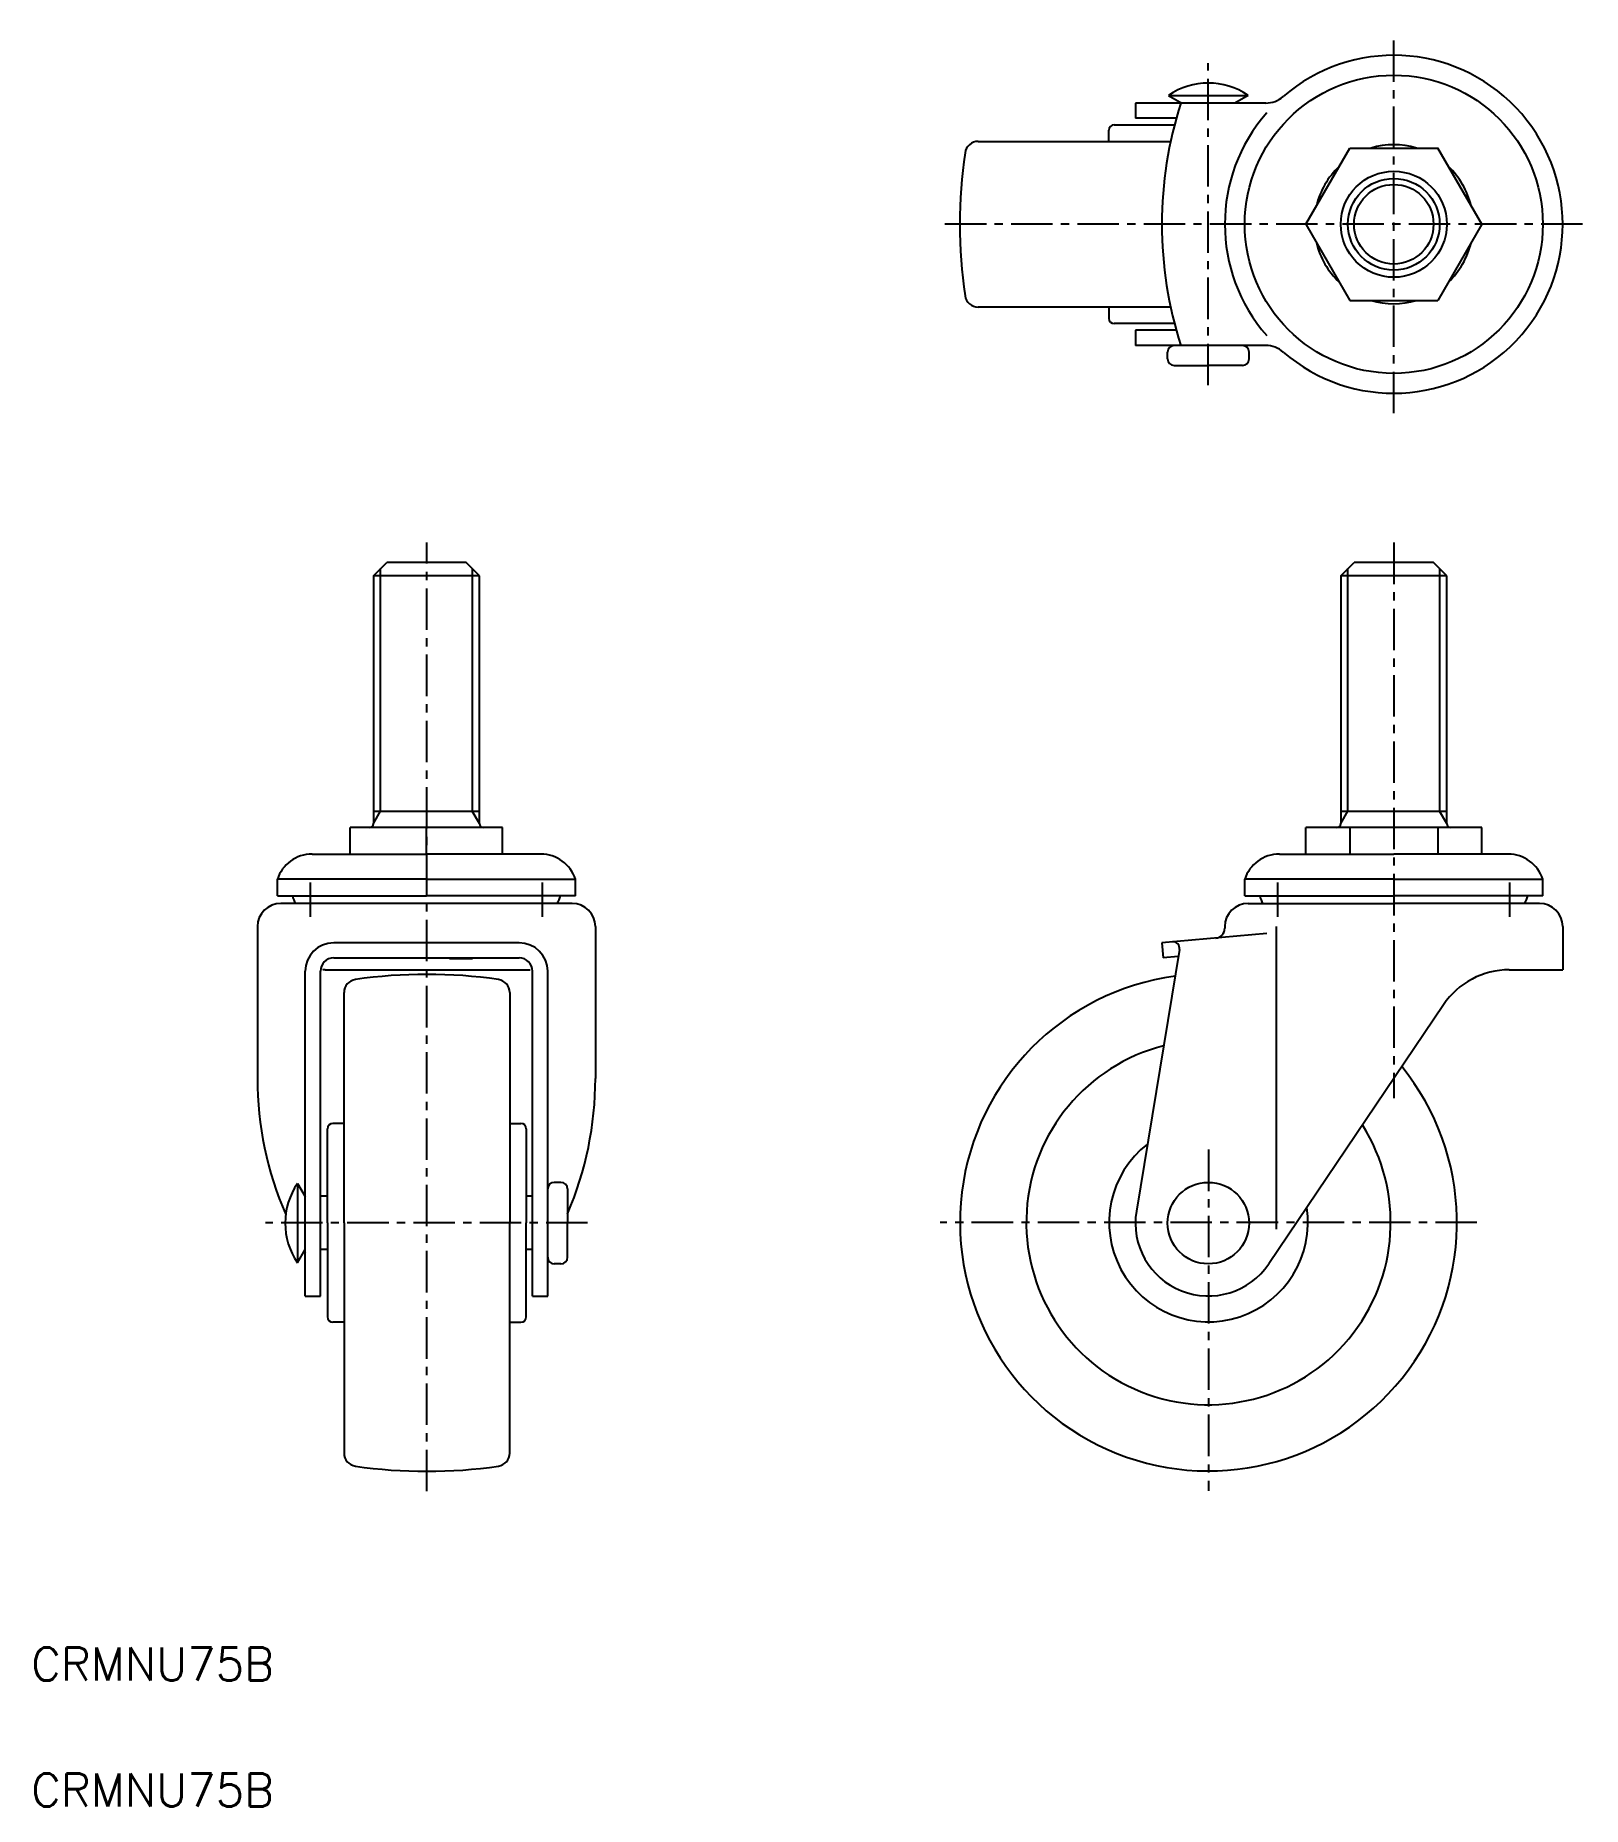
# Model space of a CAD drawing. Extents: x -14 to 219, y -6 to 261.
import ezdxf

# ---------------------------------------------------------------- set-up
doc = ezdxf.new("R2010")
doc.units = 0
doc.header["$LTSCALE"] = 5
doc.linetypes.add('CENTER', pattern=[2, 1.25, -0.25, 0.25, -0.25])
doc.layers.get('0').update_dxf_attribs({"linetype": 'CONTINUOUS'})
doc.layers.add('CENTER', color=1, linetype='CENTER')
doc.styles.get("Standard").update_dxf_attribs({"font": 'txt.shx'})

msp = doc.modelspace()

# ---------------------------------------------------------------- linework, layer by layer
at = {"color": 7, "linetype": 'CONTINUOUS'}
for p, q in [((156.695322, 252.393531), (168.695322, 252.393531)), ((156.695322, 252.393531), (158.695322, 251.238831)), ((168.695322, 252.393531), (166.695322, 251.238831)), ((151.695322, 251.238831), (151.695322, 248.938831)), ((171.383149, 251.238831), (151.695322, 251.238831)), ((157.867993, 248.938831), (151.695322, 248.938831)), ((147.695322, 245.438831), (147.695322, 247.138831)), ((148.495322, 247.938831), (157.600572, 247.938831)), ((127.954405, 245.438831), (157.011849, 245.438831)), ((177.416266, 232.938831), (184.055794, 244.438831)), ((184.055794, 244.438831), (197.33485, 244.438831)), ((203.974378, 232.938831), (197.33485, 244.438831)), ((177.416266, 232.938831), (184.055794, 221.438831)), ((203.974378, 232.938831), (197.33485, 221.438831)), ((157.011849, 220.438831), (127.954405, 220.438831)), ((147.695322, 220.438831), (147.695322, 218.738831)), ((184.055794, 221.438831), (197.33485, 221.438831)), ((157.600572, 217.938831), (148.495322, 217.938831)), ((151.695322, 216.938831), (151.695322, 214.638831)), ((157.867993, 216.938831), (151.695322, 216.938831)), ((171.383149, 214.638831), (151.695322, 214.638831)), ((156.545322, 212.638831), (156.545322, 213.638831)), ((157.545322, 211.638831), (162.695322, 211.638831)), ((167.845322, 211.638831), (162.695322, 211.638831)), ((168.845322, 212.638831), (168.845322, 213.638831)), ((36.679759, 179.893534), (38.679759, 181.893534)), ((50.679759, 181.893534), (38.679759, 181.893534)), ((52.679759, 179.893534), (50.679759, 181.893534)), ((182.695322, 179.893534), (184.695322, 181.893534)), ((196.695322, 181.893534), (184.695322, 181.893534)), ((198.695322, 179.893534), (196.695322, 181.893534)), ((36.679759, 179.893534), (36.679759, 142.493534)), ((52.679759, 179.893534), (36.679759, 179.893534)), ((52.679759, 142.493534), (52.679759, 179.893534)), ((198.695322, 179.893534), (182.695322, 179.893534)), ((182.695322, 179.893534), (182.695322, 142.493534)), ((198.695322, 142.493534), (198.695322, 179.893534)), ((36.679759, 144.368479), (52.679759, 144.368479)), ((182.695322, 144.368479), (198.695322, 144.368479)), ((33.179759, 137.893534), (33.179759, 141.893534)), ((56.179759, 141.893534), (33.179759, 141.893534)), ((44.679759, 137.893534), (44.679759, 141.893534)), ((56.179759, 137.893534), (56.179759, 141.893534)), ((177.416266, 137.893534), (177.416266, 141.893534)), ((203.974378, 141.893534), (177.416266, 141.893534)), ((184.055794, 141.893534), (184.055794, 137.893534)), ((197.33485, 141.893534), (197.33485, 137.893534)), ((203.974378, 137.893534), (203.974378, 141.893534)), ((27.410438, 137.893534), (44.679759, 137.893534)), ((61.94908, 137.893534), (44.679759, 137.893534)), ((173.426001, 137.893534), (190.695322, 137.893534)), ((207.964643, 137.893534), (190.695322, 137.893534)), ((22.179759, 131.593534), (22.179759, 134.093534)), ((44.679759, 134.093534), (22.179759, 134.093534)), ((44.679759, 134.093534), (67.179759, 134.093534)), ((67.179759, 131.593534), (67.179759, 134.093534)), ((190.695322, 134.093534), (168.195322, 134.093534)), ((168.195322, 131.593534), (168.195322, 134.093534)), ((190.695322, 134.093534), (213.195322, 134.093534)), ((213.195322, 131.593534), (213.195322, 134.093534)), ((22.179759, 131.593534), (44.679759, 131.593534)), ((67.179759, 131.593534), (44.679759, 131.593534)), ((168.195322, 131.593534), (190.695322, 131.593534)), ((213.195322, 131.593534), (190.695322, 131.593534)), ((66.679759, 130.437534), (22.679759, 130.437534)), ((168.695322, 130.437534), (190.695322, 130.437534)), ((212.695322, 130.437534), (190.695322, 130.437534)), ((19.179759, 126.937534), (19.179759, 104.038033)), ((70.179759, 126.937534), (70.179759, 104.038033)), ((171.511735, 125.890149), (155.695322, 124.506392)), ((165.195322, 126.937534), (165.195322, 126.712031)), ((172.936944, 126.937534), (172.936944, 81.286738)), ((216.195322, 126.937534), (216.195322, 120.437534)), ((58.679759, 124.506392), (30.679759, 124.506392)), ((158.344938, 123.485603), (151.841444, 83.984526)), ((155.695322, 124.506392), (155.89578, 122.215144)), ((29.379759, 120.437534), (59.979759, 120.437534)), ((30.679759, 122.215144), (58.679759, 122.215144)), ((48.143861, 122.127534), (51.629763, 122.127534)), ((51.587419, 122.215144), (51.629763, 122.127534)), ((158.168505, 122.413982), (155.89578, 122.215144)), ((208.137438, 120.437534), (216.195322, 120.437534)), ((26.379759, 71.197534), (26.379759, 120.206392)), ((28.679759, 71.197534), (28.679759, 120.215144)), ((60.679759, 71.197534), (60.679759, 120.215144)), ((62.979759, 71.197534), (62.979759, 120.206392)), ((32.246515, 82.241622), (32.246515, 116.982539)), ((57.246515, 116.982539), (57.246515, 82.241622)), ((198.188987, 115.147849), (171.814735, 76.046412)), ((29.746515, 82.241622), (29.746515, 96.441622)), ((32.246515, 97.241622), (30.546515, 97.241622)), ((57.246515, 97.241622), (58.946515, 97.241622)), ((59.746515, 96.441622), (59.746515, 82.241622)), ((64.979759, 88.347534), (63.979759, 88.347534)), ((25.225059, 88.197534), (25.225059, 76.197534)), ((25.225059, 88.197534), (26.379759, 86.197534)), ((29.746515, 86.241622), (28.679759, 86.241622)), ((60.679759, 86.241622), (59.746515, 86.241622)), ((65.979759, 87.347534), (65.979759, 82.197534)), ((29.746515, 82.241622), (29.746515, 68.041622)), ((32.246515, 82.241622), (32.246515, 47.500706)), ((57.246515, 47.500706), (57.246515, 82.241622)), ((59.746515, 68.041622), (59.746515, 82.241622)), ((65.979759, 77.047534), (65.979759, 82.197534)), ((25.225059, 76.197534), (26.379759, 78.197534)), ((29.746515, 78.241622), (28.679759, 78.241622)), ((60.679759, 78.241622), (59.746515, 78.241622)), ((64.979759, 76.047534), (63.979759, 76.047534)), ((26.379759, 71.197534), (28.679759, 71.197534)), ((60.679759, 71.197534), (62.979759, 71.197534)), ((32.246515, 67.241622), (30.546515, 67.241622)), ((57.246515, 67.241622), (58.946515, 67.241622))]:
    msp.add_line(p, q, dxfattribs=at)
at = {"color": 3, "linetype": 'CONTINUOUS'}
for p, q in [((37.762259, 144.368479), (37.762259, 180.976034)), ((51.597259, 180.976034), (51.597259, 144.368479)), ((183.777822, 144.368479), (183.777822, 180.976034)), ((197.612822, 180.976034), (197.612822, 144.368479)), ((36.679759, 142.493534), (37.762259, 144.368479)), ((52.679759, 142.493534), (51.597259, 144.368479)), ((182.695322, 142.493534), (183.777822, 144.368479)), ((198.695322, 142.493534), (197.612822, 144.368479))]:
    msp.add_line(p, q, dxfattribs=at)
at = {"color": 7, "linetype": 'CONTINUOUS'}
for points in [[(29.3798, 120.438, 0), (29.3771, 120.438, 0), (29.3745, 120.438, 0), (29.3719, 120.438, 0), (29.3693, 120.438, 0), (29.3667, 120.438, 0), (29.364, 120.438, 0), (29.3614, 120.437, 0), (29.3588, 120.437, 0), (29.3562, 120.437, 0), (29.3536, 120.437, 0), (29.3509, 120.437, 0), (29.3483, 120.437, 0), (29.3457, 120.437, 0), (29.3431, 120.437, 0), (29.3405, 120.437, 0), (29.3379, 120.437, 0), (29.3352, 120.437, 0), (29.3326, 120.437, 0), (29.33, 120.437, 0), (29.3274, 120.437, 0), (29.3248, 120.437, 0), (29.3221, 120.437, 0), (29.3195, 120.437, 0), (29.3169, 120.437, 0), (29.3143, 120.437, 0), (29.3117, 120.437, 0), (29.309, 120.437, 0), (29.3064, 120.437, 0), (29.3038, 120.437, 0), (29.3012, 120.437, 0), (29.2986, 120.437, 0), (29.2959, 120.437, 0), (29.2933, 120.437, 0), (29.2907, 120.436, 0), (29.2881, 120.436, 0), (29.2855, 120.436, 0), (29.2829, 120.436, 0), (29.2802, 120.436, 0), (29.2776, 120.436, 0), (29.275, 120.436, 0), (29.2724, 120.436, 0), (29.2698, 120.436, 0), (29.2671, 120.436, 0), (29.2645, 120.436, 0), (29.2619, 120.436, 0), (29.2593, 120.436, 0), (29.2567, 120.436, 0), (29.254, 120.435, 0), (29.2514, 120.435, 0), (29.2488, 120.435, 0), (29.2462, 120.435, 0), (29.2436, 120.435, 0), (29.241, 120.435, 0), (29.2383, 120.435, 0), (29.2357, 120.435, 0), (29.2331, 120.435, 0), (29.2305, 120.435, 0), (29.2279, 120.435, 0), (29.2252, 120.434, 0), (29.2226, 120.434, 0), (29.22, 120.434, 0), (29.2174, 120.434, 0), (29.2148, 120.434, 0), (29.2121, 120.434, 0), (29.2095, 120.434, 0), (29.2069, 120.434, 0), (29.2043, 120.433, 0), (29.2017, 120.433, 0), (29.1991, 120.433, 0), (29.1964, 120.433, 0), (29.1938, 120.433, 0), (29.1912, 120.433, 0), (29.1886, 120.433, 0), (29.186, 120.433, 0), (29.1833, 120.432, 0), (29.1807, 120.432, 0), (29.1781, 120.432, 0), (29.1755, 120.432, 0), (29.1729, 120.432, 0), (29.1703, 120.432, 0), (29.1676, 120.432, 0), (29.165, 120.431, 0), (29.1624, 120.431, 0), (29.1598, 120.431, 0), (29.1572, 120.431, 0), (29.1545, 120.431, 0), (29.1519, 120.431, 0), (29.1493, 120.431, 0), (29.1467, 120.43, 0), (29.1441, 120.43, 0), (29.1415, 120.43, 0), (29.1388, 120.43, 0), (29.1362, 120.43, 0), (29.1336, 120.43, 0), (29.131, 120.429, 0), (29.1284, 120.429, 0), (29.1257, 120.429, 0), (29.1231, 120.429, 0), (29.1205, 120.429, 0), (29.1179, 120.429, 0), (29.1153, 120.428, 0), (29.1127, 120.428, 0), (29.11, 120.428, 0), (29.1074, 120.428, 0), (29.1048, 120.428, 0), (29.1022, 120.427, 0), (29.0996, 120.427, 0), (29.097, 120.427, 0), (29.0943, 120.427, 0), (29.0917, 120.427, 0), (29.0891, 120.426, 0), (29.0865, 120.426, 0), (29.0839, 120.426, 0), (29.0812, 120.426, 0), (29.0786, 120.426, 0), (29.076, 120.425, 0), (29.0734, 120.425, 0), (29.0708, 120.425, 0), (29.0682, 120.425, 0), (29.0655, 120.425, 0), (29.0629, 120.424, 0), (29.0603, 120.424, 0), (29.0577, 120.424, 0), (29.0551, 120.424, 0), (29.0525, 120.423, 0), (29.0498, 120.423, 0), (29.0472, 120.423, 0), (29.0446, 120.423, 0)], [(59.9798, 120.438, 0), (59.9824, 120.438, 0), (59.985, 120.438, 0), (59.9876, 120.438, 0), (59.9902, 120.438, 0), (59.9929, 120.438, 0), (59.9955, 120.438, 0), (59.9981, 120.437, 0), (60.0007, 120.437, 0), (60.0033, 120.437, 0), (60.006, 120.437, 0), (60.0086, 120.437, 0), (60.0112, 120.437, 0), (60.0138, 120.437, 0), (60.0164, 120.437, 0), (60.019, 120.437, 0), (60.0217, 120.437, 0), (60.0243, 120.437, 0), (60.0269, 120.437, 0), (60.0295, 120.437, 0), (60.0321, 120.437, 0), (60.0348, 120.437, 0), (60.0374, 120.437, 0), (60.04, 120.437, 0), (60.0426, 120.437, 0), (60.0452, 120.437, 0), (60.0479, 120.437, 0), (60.0505, 120.437, 0), (60.0531, 120.437, 0), (60.0557, 120.437, 0), (60.0583, 120.437, 0), (60.061, 120.437, 0), (60.0636, 120.437, 0), (60.0662, 120.437, 0), (60.0688, 120.436, 0), (60.0714, 120.436, 0), (60.074, 120.436, 0), (60.0767, 120.436, 0), (60.0793, 120.436, 0), (60.0819, 120.436, 0), (60.0845, 120.436, 0), (60.0871, 120.436, 0), (60.0898, 120.436, 0), (60.0924, 120.436, 0), (60.095, 120.436, 0), (60.0976, 120.436, 0), (60.1002, 120.436, 0), (60.1029, 120.436, 0), (60.1055, 120.435, 0), (60.1081, 120.435, 0), (60.1107, 120.435, 0), (60.1133, 120.435, 0), (60.1159, 120.435, 0), (60.1186, 120.435, 0), (60.1212, 120.435, 0), (60.1238, 120.435, 0), (60.1264, 120.435, 0), (60.129, 120.435, 0), (60.1317, 120.435, 0), (60.1343, 120.434, 0), (60.1369, 120.434, 0), (60.1395, 120.434, 0), (60.1421, 120.434, 0), (60.1448, 120.434, 0), (60.1474, 120.434, 0), (60.15, 120.434, 0), (60.1526, 120.434, 0), (60.1552, 120.433, 0), (60.1578, 120.433, 0), (60.1605, 120.433, 0), (60.1631, 120.433, 0), (60.1657, 120.433, 0), (60.1683, 120.433, 0), (60.1709, 120.433, 0), (60.1736, 120.433, 0), (60.1762, 120.432, 0), (60.1788, 120.432, 0), (60.1814, 120.432, 0), (60.184, 120.432, 0), (60.1866, 120.432, 0), (60.1893, 120.432, 0), (60.1919, 120.432, 0), (60.1945, 120.431, 0), (60.1971, 120.431, 0), (60.1997, 120.431, 0), (60.2024, 120.431, 0), (60.205, 120.431, 0), (60.2076, 120.431, 0), (60.2102, 120.431, 0), (60.2128, 120.43, 0), (60.2154, 120.43, 0), (60.2181, 120.43, 0), (60.2207, 120.43, 0), (60.2233, 120.43, 0), (60.2259, 120.43, 0), (60.2285, 120.429, 0), (60.2312, 120.429, 0), (60.2338, 120.429, 0), (60.2364, 120.429, 0), (60.239, 120.429, 0), (60.2416, 120.429, 0), (60.2442, 120.428, 0), (60.2469, 120.428, 0), (60.2495, 120.428, 0), (60.2521, 120.428, 0), (60.2547, 120.428, 0), (60.2573, 120.427, 0), (60.2599, 120.427, 0), (60.2626, 120.427, 0), (60.2652, 120.427, 0), (60.2678, 120.427, 0), (60.2704, 120.426, 0), (60.273, 120.426, 0), (60.2757, 120.426, 0), (60.2783, 120.426, 0), (60.2809, 120.426, 0), (60.2835, 120.425, 0), (60.2861, 120.425, 0), (60.2887, 120.425, 0), (60.2914, 120.425, 0), (60.294, 120.425, 0), (60.2966, 120.424, 0), (60.2992, 120.424, 0), (60.3018, 120.424, 0), (60.3044, 120.424, 0), (60.3071, 120.423, 0), (60.3097, 120.423, 0), (60.3123, 120.423, 0), (60.3149, 120.423, 0)]]:
    msp.add_polyline3d(points, dxfattribs=at)
for centre, radius in [((190.695322, 232.938831), 22.5), ((190.695322, 232.938831), 8), ((190.695322, 232.938831), 6), ((162.695322, 82.197534), 6.15)]:
    msp.add_circle(centre, radius, dxfattribs=at)
at = {"color": 3, "linetype": 'CONTINUOUS'}
msp.add_circle((190.695322, 232.938831), 6.9175, dxfattribs=at)
at = {"color": 7, "linetype": 'CONTINUOUS'}
for centre, radius, start, end in [((190.695322, 232.938831), 25.5, 229.10689, 130.89311), ((162.695322, 243.660731), 10.595367, 55.508412, 124.491588), ((171.383149, 255.238831), 4, 270, 310.89311), ((215.695322, 232.938831), 60, 162.241836, 197.758164), ((190.695322, 232.938831), 25.5, 138.78979, 221.21021), ((148.495322, 247.138831), 0.8, 90, 180), ((200.195322, 232.938831), 75, 171.730142, 188.269858), ((127.954405, 243.438831), 2, 90, 171.730142), ((190.695322, 232.938831), 12, 73.402158, 106.597842), ((190.695322, 232.938831), 12, 133.402158, 166.597842), ((190.695322, 232.938831), 12, 13.402158, 46.597842), ((190.695322, 232.938831), 12, 193.402158, 226.597842), ((190.695322, 232.938831), 12, 313.402158, 346.597842), ((127.954405, 222.438831), 2, 188.269858, 270), ((190.695322, 232.938831), 12, 253.402158, 286.597842), ((148.495322, 218.738831), 0.8, 180, 270), ((157.545322, 213.638831), 1, 90, 180), ((167.845322, 213.638831), 1, 0, 90), ((171.383149, 210.638831), 4, 49.10689, 90), ((157.545322, 212.638831), 1, 180, 270), ((167.845322, 212.638831), 1, 270, 0), ((36.079759, 142.493534), 0.6, 270, 0), ((53.279759, 142.493534), 0.6, 180, 270), ((182.095322, 142.493534), 0.6, 270, 0), ((199.295322, 142.493534), 0.6, 180, 270), ((27.410438, 132.393534), 5.5, 90, 161.995547), ((61.94908, 132.393534), 5.5, 18.004453, 90), ((173.426001, 132.393534), 5.5, 90, 161.995547), ((207.964643, 132.393534), 5.5, 18.004453, 90), ((27.179759, 132.115534), 2.778, 190.830546, 217.159194), ((62.179759, 132.115534), 2.778, 322.840806, 349.169454), ((173.195322, 132.115534), 2.778, 190.830546, 217.159194), ((208.195322, 132.115534), 2.778, 322.840806, 349.169454), ((22.679759, 126.937534), 3.5, 90, 180), ((66.679759, 126.937534), 3.5, 360, 90), ((168.695322, 126.937534), 3.5, 90, 180), ((212.695322, 126.937534), 3.5, 360, 90), ((163.695322, 126.712031), 1.5, 275, 0), ((30.679759, 120.206392), 4.3, 90, 180), ((58.679759, 120.206392), 4.3, 0, 90), ((157.358221, 123.648057), 1, 350.650645, 95), ((30.679759, 120.215144), 2, 90, 180), ((58.679759, 120.215144), 2, 0, 90), ((208.137438, 108.437534), 12, 90, 146), ((34.246515, 116.982539), 2, 98.269858, 180), ((44.746515, 44.741622), 75, 81.730142, 98.269858), ((55.246515, 116.982539), 2, 0, 81.730142), ((162.727631, 82.294297), 37.5, 97.734097, 38.898703), ((162.727631, 82.294297), 27.5, 104.265565, 32.359692), ((70.924465, 104.038033), 51.744706, 180, 203.412646), ((18.435053, 104.038033), 51.744706, 336.755961, 0), ((30.546515, 96.441622), 0.8, 90, 180), ((58.946515, 96.441622), 0.8, 0, 90), ((162.727631, 82.294297), 15, 127.908087, 8.679691), ((63.979759, 87.347534), 1, 90, 180), ((64.979759, 87.347534), 1, 0, 90), ((33.957859, 82.197534), 10.595367, 145.508412, 214.491588), ((162.695322, 82.197534), 11, 170.650645, 326), ((70.924465, 104.038033), 51.744706, 210.275478, 210.587245), ((63.979759, 77.047534), 1, 180, 270), ((64.979759, 77.047534), 1, 270, 0), ((30.546515, 68.041622), 0.8, 180, 270), ((58.946515, 68.041622), 0.8, 270, 0), ((34.246515, 47.500706), 2, 180, 261.730142), ((44.746515, 119.741622), 75, 261.730142, 278.269858), ((55.246515, 47.500706), 2, 278.269858, 0)]:
    msp.add_arc(centre, radius, start, end, dxfattribs=at)
at = {"layer": 'CENTER', "color": 1, "linetype": 'CENTER'}
for p, q in [((190.695322, 204.438831), (190.695322, 261.438831)), ((162.695322, 208.638831), (162.695322, 257.256098)), ((219.195322, 232.938831), (122.195322, 232.938831)), ((44.746515, 41.741622), (44.746515, 184.893534)), ((190.695322, 184.893534), (190.695322, 101.038033)), ((27.179759, 128.437534), (27.179759, 133.593534)), ((62.179759, 128.437534), (62.179759, 133.593534)), ((173.195322, 128.437534), (173.195322, 133.593534)), ((208.195322, 128.437534), (208.195322, 133.593534)), ((162.727631, 93.294297), (162.727631, 41.794297)), ((68.979759, 82.241622), (20.364004, 82.241622)), ((203.227631, 82.294297), (122.227631, 82.294297))]:
    msp.add_line(p, q, dxfattribs=at)

# ---------------------------------------------------------------- texts
for p in [(-14.987078, 13.153015), (-14.987078, -5.85419)]:
    msp.add_text('CRMNU75B', height=5).set_placement(p)

doc.saveas('drawing.dxf')
